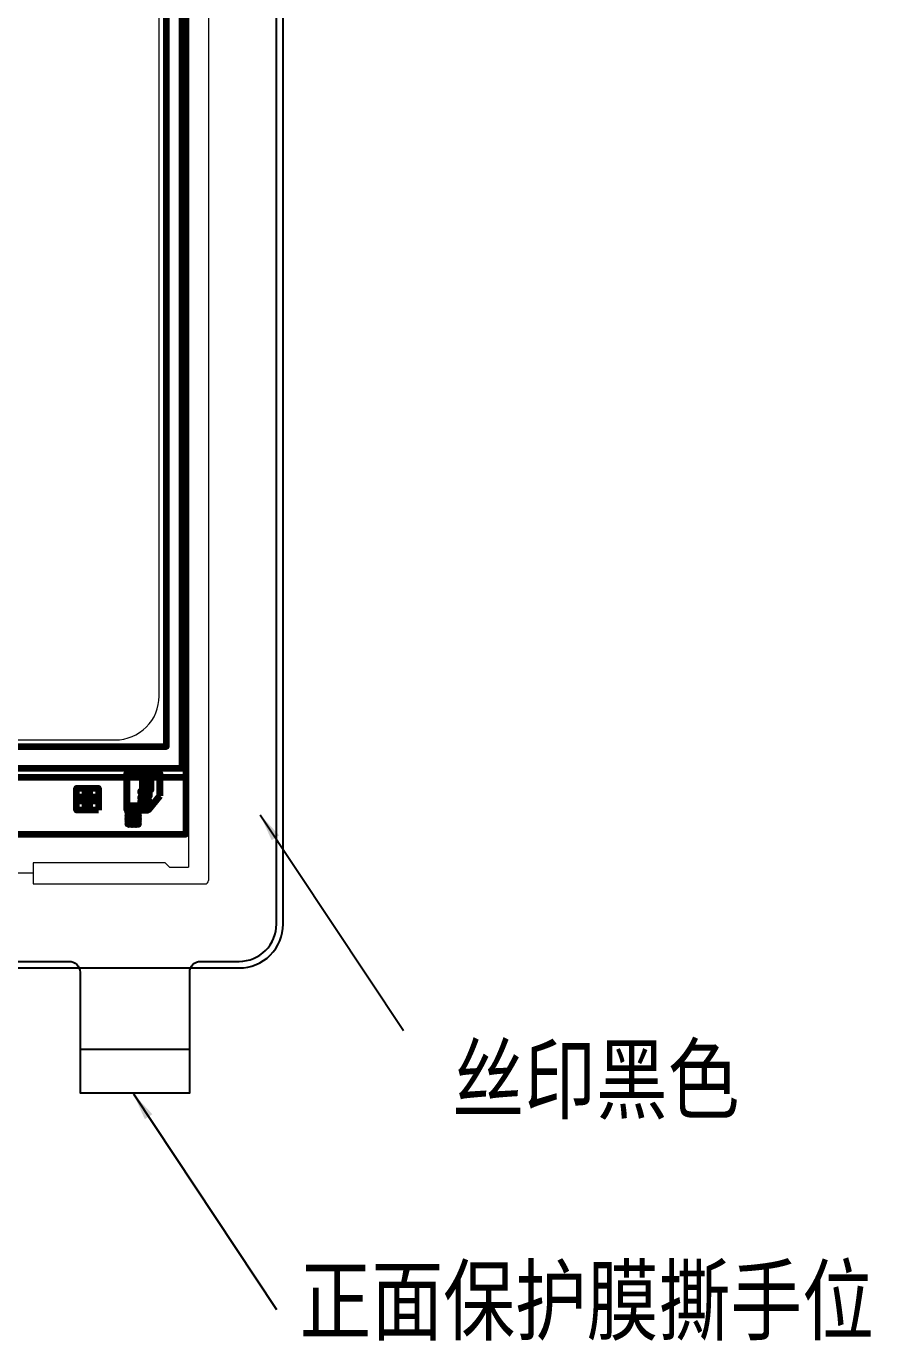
# Model space of a CAD drawing. Header units: inches. Extents: x 384 to 1427, y -468 to -47.
# Drawn here: x 1045.1 to 1083.6, y -314.7 to -254.7 of the extents above; entities that cross this region are included whole.
import ezdxf
from ezdxf.enums import TextEntityAlignment as Align

# ---------------------------------------------------------------- set-up
doc = ezdxf.new("R2010")
doc.units = ezdxf.units.IN
doc.header["$LTSCALE"] = 1.21
doc.header["$MEASUREMENT"] = 0
doc.layers.get('0').update_dxf_attribs({"linetype": 'CONTINUOUS'})
for name, color, linetype, lineweight in [('2ITO.drawing', 4, 'CONTINUOUS', 100), ('DIM', 123, 'CONTINUOUS', 9), ('FPC', 40, 'CONTINUOUS', 20), ('GATE.drawing', 3, 'CONTINUOUS', 100), ('PVX.drawing', 8, 'CONTINUOUS', 100), ('TFT_line.drawing', 3, 'CONTINUOUS', 100)]:
    doc.layers.add(name, color=color, linetype=linetype, lineweight=lineweight)
for name, color, linetype in [('Cover lens', 6, 'CONTINUOUS'), ('标 注', 3, 'CONTINUOUS'), ('正保', 5, 'CONTINUOUS')]:
    doc.layers.add(name, color=color, linetype=linetype)
doc.styles.add('NOTE', font='ROMANS.shx', dxfattribs={"width": 0.8, "bigfont": 'EXTFONT.shx'})
doc.styles.get("Standard").update_dxf_attribs({"font": 'txt', "width": 0.8})
doc.dimstyles.new('STANDARD$7', dxfattribs={"dimtxt": 1.5, "dimasz": 1.25, "dimexe": 0.25, "dimexo": 0.25, "dimgap": 0.25, "dimtad": 0, "dimzin": 0, "dimdsep": 46, "dimtxsty": 'NOTE', "dimcen": 0.5, "dimclrd": 256, "dimclre": 5, "dimclrt": 256, "dimadec": 0, "dimazin": 0, "dimtfac": 1, "dimtmove": 0, "dimatfit": 1, "dimfxl": 1, "dimtolj": 1, "dimtzin": 0, "dimarcsym": 0})

# ---------------------------------------------------------------- blocks, each defined once
blk = doc.blocks.new('mark_process')
at = {"layer": 'GATE.drawing', "color": 3, "linetype": 'Continuous', "lineweight": 100}
blk.add_lwpolyline([(0.875, 0.6), (0.6, 0.6), (0.6, 0.875), (0.4, 0.875), (0.4, 0.6), (0.125, 0.6), (0.125, 0.4), (0.4, 0.4), (0.4, 0.125), (0.6, 0.125), (0.6, 0.4), (0.875, 0.4)], close=True, dxfattribs=at)
at = {"layer": 'TFT_line.drawing', "color": 3, "linetype": 'Continuous', "lineweight": 100}
blk.add_lwpolyline([(0, 0), (1, 0), (1, 1), (0, 1)], close=True, dxfattribs=at)
blk.add_text('PANEL PROC KEY', height=0.05, dxfattribs=at).set_placement((0.5, 0.06497), align=Align.MIDDLE_CENTER)
blk = doc.blocks.new('pvx_hole_4x4')
at = {"layer": 'PVX.drawing', "color": 8, "linetype": 'Continuous', "lineweight": 100}
blk.add_lwpolyline([(0.0038, 0), (0.004, 0.0002), (0.004, 0.0038), (0.0038, 0.004), (0.0002, 0.004), (0, 0.0038), (0, 0.0002), (0.0002, 0)], close=True, dxfattribs=at)
blk = doc.blocks.new('ag_pad')
at = {"layer": '2ITO.drawing', "color": 4, "linetype": 'Continuous', "lineweight": 100}
blk.add_lwpolyline([(0, 0.64102), (0, 1.7), (1.5, 1.7), (1.5, 0), (0.53419, 0)], close=True, dxfattribs=at)
at = {"layer": 'GATE.drawing', "color": 3, "linetype": 'Continuous', "lineweight": 100}
for points in [[(0, 0.64102), (0.53419, 0), (1.5, 0), (1.5, 1.7), (1.44739, 1.7), (1.44739, 1.685), (1.47739, 1.685), (1.47739, 1.67), (1.44739, 1.67), (1.44739, 1.655), (1.47739, 1.655), (1.47739, 1.64), (1.44739, 1.64), (1.44739, 1.625), (1.47739, 1.625), (1.47739, 1.61), (1.44739, 1.61), (1.44739, 1.595), (1.47739, 1.595), (1.47739, 1.58), (1.44739, 1.58), (1.44739, 1.565), (1.47739, 1.565), (1.47739, 1.55), (1.44739, 1.55), (1.44739, 1.535), (1.47739, 1.535), (1.47739, 1.52), (1.41739, 1.52), (1.41739, 1.535), (1.44739, 1.535), (1.44739, 1.55), (1.41739, 1.55), (1.41739, 1.565), (1.44739, 1.565), (1.44739, 1.58), (1.41739, 1.58), (1.41739, 1.595), (1.44739, 1.595), (1.44739, 1.61), (1.41739, 1.61), (1.41739, 1.625), (1.44739, 1.625), (1.44739, 1.64), (1.41739, 1.64), (1.41739, 1.655), (1.44739, 1.655), (1.44739, 1.67), (1.41739, 1.67), (1.41739, 1.685), (1.44739, 1.685), (1.44739, 1.7), (1.37239, 1.7), (1.37239, 1.685), (1.40239, 1.685), (1.40239, 1.67), (1.37239, 1.67), (1.37239, 1.655), (1.40239, 1.655), (1.40239, 1.64), (1.37239, 1.64), (1.37239, 1.625), (1.40239, 1.625), (1.40239, 1.61), (1.37239, 1.61), (1.37239, 1.595), (1.40239, 1.595), (1.40239, 1.58), (1.37239, 1.58), (1.37239, 1.565), (1.40239, 1.565), (1.40239, 1.55), (1.37239, 1.55), (1.37239, 1.535), (1.40239, 1.535), (1.40239, 1.52), (1.34239, 1.52), (1.34239, 1.535), (1.37239, 1.535), (1.37239, 1.55), (1.34239, 1.55), (1.34239, 1.565), (1.37239, 1.565), (1.37239, 1.58), (1.34239, 1.58), (1.34239, 1.595), (1.37239, 1.595), (1.37239, 1.61), (1.34239, 1.61), (1.34239, 1.625), (1.37239, 1.625), (1.37239, 1.64), (1.34239, 1.64), (1.34239, 1.655), (1.37239, 1.655), (1.37239, 1.67), (1.34239, 1.67), (1.34239, 1.685), (1.37239, 1.685), (1.37239, 1.7), (1.29739, 1.7), (1.29739, 1.685), (1.32739, 1.685), (1.32739, 1.67), (1.29739, 1.67), (1.29739, 1.655), (1.32739, 1.655), (1.32739, 1.64), (1.29739, 1.64), (1.29739, 1.625), (1.32739, 1.625), (1.32739, 1.61), (1.29739, 1.61), (1.29739, 1.595), (1.32739, 1.595), (1.32739, 1.58), (1.29739, 1.58), (1.29739, 1.565), (1.32739, 1.565), (1.32739, 1.55), (1.29739, 1.55), (1.29739, 1.535), (1.32739, 1.535), (1.32739, 1.52), (1.26739, 1.52), (1.26739, 1.535), (1.29739, 1.535), (1.29739, 1.55), (1.26739, 1.55), (1.26739, 1.565), (1.29739, 1.565), (1.29739, 1.58), (1.26739, 1.58), (1.26739, 1.595), (1.29739, 1.595), (1.29739, 1.61), (1.26739, 1.61), (1.26739, 1.625), (1.29739, 1.625), (1.29739, 1.64), (1.26739, 1.64), (1.26739, 1.655), (1.29739, 1.655), (1.29739, 1.67), (1.26739, 1.67), (1.26739, 1.685), (1.29739, 1.685), (1.29739, 1.7), (1.22239, 1.7), (1.22239, 1.685), (1.25239, 1.685), (1.25239, 1.67), (1.22239, 1.67), (1.22239, 1.655), (1.25239, 1.655), (1.25239, 1.64), (1.22239, 1.64), (1.22239, 1.625), (1.25239, 1.625), (1.25239, 1.61), (1.22239, 1.61), (1.22239, 1.595), (1.25239, 1.595), (1.25239, 1.58), (1.22239, 1.58), (1.22239, 1.565), (1.25239, 1.565), (1.25239, 1.55), (1.22239, 1.55), (1.22239, 1.535), (1.25239, 1.535), (1.25239, 1.52), (1.19239, 1.52), (1.19239, 1.535), (1.22239, 1.535), (1.22239, 1.55), (1.19239, 1.55), (1.19239, 1.565), (1.22239, 1.565), (1.22239, 1.58), (1.19239, 1.58), (1.19239, 1.595), (1.22239, 1.595), (1.22239, 1.61), (1.19239, 1.61), (1.19239, 1.625), (1.22239, 1.625), (1.22239, 1.64), (1.19239, 1.64), (1.19239, 1.655), (1.22239, 1.655), (1.22239, 1.67), (1.19239, 1.67), (1.19239, 1.685), (1.22239, 1.685), (1.22239, 1.7), (1.14739, 1.7), (1.14739, 1.685), (1.17739, 1.685), (1.17739, 1.67), (1.14739, 1.67), (1.14739, 1.655), (1.17739, 1.655), (1.17739, 1.64), (1.14739, 1.64), (1.14739, 1.625), (1.17739, 1.625), (1.17739, 1.61), (1.14739, 1.61), (1.14739, 1.595), (1.17739, 1.595), (1.17739, 1.58), (1.14739, 1.58), (1.14739, 1.565), (1.17739, 1.565), (1.17739, 1.55), (1.14739, 1.55), (1.14739, 1.535), (1.17739, 1.535), (1.17739, 1.52), (1.11739, 1.52), (1.11739, 1.535), (1.14739, 1.535), (1.14739, 1.55), (1.11739, 1.55), (1.11739, 1.565), (1.14739, 1.565), (1.14739, 1.58), (1.11739, 1.58), (1.11739, 1.595), (1.14739, 1.595), (1.14739, 1.61), (1.11739, 1.61), (1.11739, 1.625), (1.14739, 1.625), (1.14739, 1.64), (1.11739, 1.64), (1.11739, 1.655), (1.14739, 1.655), (1.14739, 1.67), (1.11739, 1.67), (1.11739, 1.685), (1.14739, 1.685), (1.14739, 1.7), (1.07239, 1.7), (1.07239, 1.685), (1.10239, 1.685), (1.10239, 1.67), (1.07239, 1.67), (1.07239, 1.655), (1.10239, 1.655), (1.10239, 1.64), (1.07239, 1.64), (1.07239, 1.625), (1.10239, 1.625), (1.10239, 1.61), (1.07239, 1.61), (1.07239, 1.595), (1.10239, 1.595), (1.10239, 1.58), (1.07239, 1.58), (1.07239, 1.565), (1.10239, 1.565), (1.10239, 1.55), (1.07239, 1.55), (1.07239, 1.535), (1.10239, 1.535), (1.10239, 1.52), (1.04239, 1.52), (1.04239, 1.535), (1.07239, 1.535), (1.07239, 1.55), (1.04239, 1.55), (1.04239, 1.565), (1.07239, 1.565), (1.07239, 1.58), (1.04239, 1.58), (1.04239, 1.595), (1.07239, 1.595), (1.07239, 1.61), (1.04239, 1.61), (1.04239, 1.625), (1.07239, 1.625), (1.07239, 1.64), (1.04239, 1.64), (1.04239, 1.655), (1.07239, 1.655), (1.07239, 1.67), (1.04239, 1.67), (1.04239, 1.685), (1.07239, 1.685), (1.07239, 1.7), (0.99739, 1.7), (0.99739, 1.685), (1.02739, 1.685), (1.02739, 1.67), (0.99739, 1.67), (0.99739, 1.655), (1.02739, 1.655), (1.02739, 1.64), (0.99739, 1.64), (0.99739, 1.625), (1.02739, 1.625), (1.02739, 1.61), (0.99739, 1.61), (0.99739, 1.595), (1.02739, 1.595), (1.02739, 1.58), (0.99739, 1.58), (0.99739, 1.565), (1.02739, 1.565), (1.02739, 1.55), (0.99739, 1.55), (0.99739, 1.535), (1.02739, 1.535), (1.02739, 1.52), (0.96739, 1.52), (0.96739, 1.535), (0.99739, 1.535), (0.99739, 1.55), (0.96739, 1.55), (0.96739, 1.565), (0.99739, 1.565), (0.99739, 1.58), (0.96739, 1.58), (0.96739, 1.595), (0.99739, 1.595), (0.99739, 1.61), (0.96739, 1.61), (0.96739, 1.625), (0.99739, 1.625), (0.99739, 1.64), (0.96739, 1.64), (0.96739, 1.655), (0.99739, 1.655), (0.99739, 1.67), (0.96739, 1.67), (0.96739, 1.685), (0.99739, 1.685), (0.99739, 1.7), (0.92239, 1.7), (0.92239, 1.685), (0.95239, 1.685), (0.95239, 1.67), (0.92239, 1.67), (0.92239, 1.655), (0.95239, 1.655), (0.95239, 1.64), (0.92239, 1.64), (0.92239, 1.625), (0.95239, 1.625), (0.95239, 1.61), (0.92239, 1.61), (0.92239, 1.595), (0.95239, 1.595), (0.95239, 1.58), (0.92239, 1.58), (0.92239, 1.565), (0.95239, 1.565), (0.95239, 1.55), (0.92239, 1.55), (0.92239, 1.535), (0.95239, 1.535), (0.95239, 1.52), (0.89239, 1.52), (0.89239, 1.535), (0.92239, 1.535), (0.92239, 1.55), (0.89239, 1.55), (0.89239, 1.565), (0.92239, 1.565), (0.92239, 1.58), (0.89239, 1.58), (0.89239, 1.595), (0.92239, 1.595), (0.92239, 1.61), (0.89239, 1.61), (0.89239, 1.625), (0.92239, 1.625), (0.92239, 1.64), (0.89239, 1.64), (0.89239, 1.655), (0.92239, 1.655), (0.92239, 1.67), (0.89239, 1.67), (0.89239, 1.685), (0.92239, 1.685), (0.92239, 1.7), (0.84739, 1.7), (0.84739, 1.685), (0.87739, 1.685), (0.87739, 1.67), (0.84739, 1.67), (0.84739, 1.655), (0.87739, 1.655), (0.87739, 1.64), (0.84739, 1.64), (0.84739, 1.625), (0.87739, 1.625), (0.87739, 1.61), (0.84739, 1.61), (0.84739, 1.595), (0.87739, 1.595), (0.87739, 1.58), (0.84739, 1.58), (0.84739, 1.565), (0.87739, 1.565), (0.87739, 1.55), (0.84739, 1.55), (0.84739, 1.535), (0.87739, 1.535), (0.87739, 1.52), (0.81739, 1.52), (0.81739, 1.535), (0.84739, 1.535), (0.84739, 1.55), (0.81739, 1.55), (0.81739, 1.565), (0.84739, 1.565), (0.84739, 1.58), (0.81739, 1.58), (0.81739, 1.595), (0.84739, 1.595), (0.84739, 1.61), (0.81739, 1.61), (0.81739, 1.625), (0.84739, 1.625), (0.84739, 1.64), (0.81739, 1.64), (0.81739, 1.655), (0.84739, 1.655), (0.84739, 1.67), (0.81739, 1.67), (0.81739, 1.685), (0.84739, 1.685), (0.84739, 1.7), (0.77239, 1.7), (0.77239, 1.685), (0.80239, 1.685), (0.80239, 1.67), (0.77239, 1.67), (0.77239, 1.655), (0.80239, 1.655), (0.80239, 1.64), (0.77239, 1.64), (0.77239, 1.625), (0.80239, 1.625), (0.80239, 1.61), (0.77239, 1.61), (0.77239, 1.595), (0.80239, 1.595), (0.80239, 1.58), (0.77239, 1.58), (0.77239, 1.565), (0.80239, 1.565), (0.80239, 1.55), (0.77239, 1.55), (0.77239, 1.535), (0.80239, 1.535), (0.80239, 1.52), (0.74239, 1.52), (0.74239, 1.535), (0.77239, 1.535), (0.77239, 1.55), (0.74239, 1.55), (0.74239, 1.565), (0.77239, 1.565), (0.77239, 1.58), (0.74239, 1.58), (0.74239, 1.595), (0.77239, 1.595), (0.77239, 1.61), (0.74239, 1.61), (0.74239, 1.625), (0.77239, 1.625), (0.77239, 1.64), (0.74239, 1.64), (0.74239, 1.655), (0.77239, 1.655), (0.77239, 1.67), (0.74239, 1.67), (0.74239, 1.685), (0.77239, 1.685), (0.77239, 1.7), (0.69739, 1.7), (0.69739, 1.685), (0.72739, 1.685), (0.72739, 1.67), (0.69739, 1.67), (0.69739, 1.655), (0.72739, 1.655), (0.72739, 1.64), (0.69739, 1.64), (0.69739, 1.625), (0.72739, 1.625), (0.72739, 1.61), (0.69739, 1.61), (0.69739, 1.595), (0.72739, 1.595), (0.72739, 1.58), (0.69739, 1.58), (0.69739, 1.565), (0.72739, 1.565), (0.72739, 1.55), (0.69739, 1.55), (0.69739, 1.535), (0.72739, 1.535), (0.72739, 1.52), (0.7, 1.52), (0.7, 1.32051), (0.8, 1.32051), (0.8, 0.92051), (0.7221, 0.92051), (0.7221, 0.85773), (0.8769, 0.85773), (0.8769, 0.80773), (0.74356, 0.80773), (0.74356, 0.58551), (0.8769, 0.58551), (0.8769, 0.53551), (0.67892, 0.53551), (0.67892, 0.49818), (0.78649, 0.49818), (0.88245, 0.40222), (0.88245, 0.27191), (0.78648, 0.17595), (0.69912, 0.17595), (0.69912, 0.31484), (0.74912, 0.31484), (0.74912, 0.22595), (0.76579, 0.22595), (0.83245, 0.29262), (0.83245, 0.38151), (0.76579, 0.44818), (0.58801, 0.44818), (0.52135, 0.38151), (0.52135, 0.29262), (0.58801, 0.22595), (0.61024, 0.22595), (0.61024, 0.17595), (0.56731, 0.17595), (0.47135, 0.2719), (0.47135, 0.39818), (0.57135, 0.49818), (0.67892, 0.49818), (0.67892, 0.53551), (0.5673, 0.53551), (0.47135, 0.63146), (0.47135, 0.76177), (0.56731, 0.85773), (0.7221, 0.85773), (0.7221, 0.92051), (0.4, 0.92051), (0.4, 1.32051), (0.7, 1.32051), (0.7, 1.52), (0.66739, 1.52), (0.66739, 1.535), (0.69739, 1.535), (0.69739, 1.55), (0.66739, 1.55), (0.66739, 1.565), (0.69739, 1.565), (0.69739, 1.58), (0.66739, 1.58), (0.66739, 1.595), (0.69739, 1.595), (0.69739, 1.61), (0.66739, 1.61), (0.66739, 1.625), (0.69739, 1.625), (0.69739, 1.64), (0.66739, 1.64), (0.66739, 1.655), (0.69739, 1.655), (0.69739, 1.67), (0.66739, 1.67), (0.66739, 1.685), (0.69739, 1.685), (0.69739, 1.7), (0.62239, 1.7), (0.62239, 1.685), (0.65239, 1.685), (0.65239, 1.67), (0.62239, 1.67), (0.62239, 1.655), (0.65239, 1.655), (0.65239, 1.64), (0.62239, 1.64), (0.62239, 1.625), (0.65239, 1.625), (0.65239, 1.61), (0.62239, 1.61), (0.62239, 1.595), (0.65239, 1.595), (0.65239, 1.58), (0.62239, 1.58), (0.62239, 1.565), (0.65239, 1.565), (0.65239, 1.55), (0.62239, 1.55), (0.62239, 1.535), (0.65239, 1.535), (0.65239, 1.52), (0.59239, 1.52), (0.59239, 1.535), (0.62239, 1.535), (0.62239, 1.55), (0.59239, 1.55), (0.59239, 1.565), (0.62239, 1.565), (0.62239, 1.58), (0.59239, 1.58), (0.59239, 1.595), (0.62239, 1.595), (0.62239, 1.61), (0.59239, 1.61), (0.59239, 1.625), (0.62239, 1.625), (0.62239, 1.64), (0.59239, 1.64), (0.59239, 1.655), (0.62239, 1.655), (0.62239, 1.67), (0.59239, 1.67), (0.59239, 1.685), (0.62239, 1.685), (0.62239, 1.7), (0.54739, 1.7), (0.54739, 1.685), (0.57739, 1.685), (0.57739, 1.67), (0.54739, 1.67), (0.54739, 1.655), (0.57739, 1.655), (0.57739, 1.64), (0.54739, 1.64), (0.54739, 1.625), (0.57739, 1.625), (0.57739, 1.61), (0.54739, 1.61), (0.54739, 1.595), (0.57739, 1.595), (0.57739, 1.58), (0.54739, 1.58), (0.54739, 1.565), (0.57739, 1.565), (0.57739, 1.55), (0.54739, 1.55), (0.54739, 1.535), (0.57739, 1.535), (0.57739, 1.52), (0.51739, 1.52), (0.51739, 1.535), (0.54739, 1.535), (0.54739, 1.55), (0.51739, 1.55), (0.51739, 1.565), (0.54739, 1.565), (0.54739, 1.58), (0.51739, 1.58), (0.51739, 1.595), (0.54739, 1.595), (0.54739, 1.61), (0.51739, 1.61), (0.51739, 1.625), (0.54739, 1.625), (0.54739, 1.64), (0.51739, 1.64), (0.51739, 1.655), (0.54739, 1.655), (0.54739, 1.67), (0.51739, 1.67), (0.51739, 1.685), (0.54739, 1.685), (0.54739, 1.7), (0.47239, 1.7), (0.47239, 1.685), (0.50239, 1.685), (0.50239, 1.67), (0.47239, 1.67), (0.47239, 1.655), (0.50239, 1.655), (0.50239, 1.64), (0.47239, 1.64), (0.47239, 1.625), (0.50239, 1.625), (0.50239, 1.61), (0.47239, 1.61), (0.47239, 1.595), (0.50239, 1.595), (0.50239, 1.58), (0.47239, 1.58), (0.47239, 1.565), (0.50239, 1.565), (0.50239, 1.55), (0.47239, 1.55), (0.47239, 1.535), (0.50239, 1.535), (0.50239, 1.52), (0.44239, 1.52), (0.44239, 1.535), (0.47239, 1.535), (0.47239, 1.55), (0.44239, 1.55), (0.44239, 1.565), (0.47239, 1.565), (0.47239, 1.58), (0.44239, 1.58), (0.44239, 1.595), (0.47239, 1.595), (0.47239, 1.61), (0.44239, 1.61), (0.44239, 1.625), (0.47239, 1.625), (0.47239, 1.64), (0.44239, 1.64), (0.44239, 1.655), (0.47239, 1.655), (0.47239, 1.67), (0.44239, 1.67), (0.44239, 1.685), (0.47239, 1.685), (0.47239, 1.7), (0.39739, 1.7), (0.39739, 1.685), (0.42739, 1.685), (0.42739, 1.67), (0.39739, 1.67), (0.39739, 1.655), (0.42739, 1.655), (0.42739, 1.64), (0.39739, 1.64), (0.39739, 1.625), (0.42739, 1.625), (0.42739, 1.61), (0.39739, 1.61), (0.39739, 1.595), (0.42739, 1.595), (0.42739, 1.58), (0.39739, 1.58), (0.39739, 1.565), (0.42739, 1.565), (0.42739, 1.55), (0.39739, 1.55), (0.39739, 1.535), (0.42739, 1.535), (0.42739, 1.52), (0.36739, 1.52), (0.36739, 1.535), (0.39739, 1.535), (0.39739, 1.55), (0.36739, 1.55), (0.36739, 1.565), (0.39739, 1.565), (0.39739, 1.58), (0.36739, 1.58), (0.36739, 1.595), (0.39739, 1.595), (0.39739, 1.61), (0.36739, 1.61), (0.36739, 1.625), (0.39739, 1.625), (0.39739, 1.64), (0.36739, 1.64), (0.36739, 1.655), (0.39739, 1.655), (0.39739, 1.67), (0.36739, 1.67), (0.36739, 1.685), (0.39739, 1.685), (0.39739, 1.7), (0.32239, 1.7), (0.32239, 1.685), (0.35239, 1.685), (0.35239, 1.67), (0.32239, 1.67), (0.32239, 1.655), (0.35239, 1.655), (0.35239, 1.64), (0.32239, 1.64), (0.32239, 1.625), (0.35239, 1.625), (0.35239, 1.61), (0.32239, 1.61), (0.32239, 1.595), (0.35239, 1.595), (0.35239, 1.58), (0.32239, 1.58), (0.32239, 1.565), (0.35239, 1.565), (0.35239, 1.55), (0.32239, 1.55), (0.32239, 1.535), (0.35239, 1.535), (0.35239, 1.52), (0.29239, 1.52), (0.29239, 1.535), (0.32239, 1.535), (0.32239, 1.55), (0.29239, 1.55), (0.29239, 1.565), (0.32239, 1.565), (0.32239, 1.58), (0.29239, 1.58), (0.29239, 1.595), (0.32239, 1.595), (0.32239, 1.61), (0.29239, 1.61), (0.29239, 1.625), (0.32239, 1.625), (0.32239, 1.64), (0.29239, 1.64), (0.29239, 1.655), (0.32239, 1.655), (0.32239, 1.67), (0.29239, 1.67), (0.29239, 1.685), (0.32239, 1.685), (0.32239, 1.7), (0.24739, 1.7), (0.24739, 1.685), (0.27739, 1.685), (0.27739, 1.67), (0.24739, 1.67), (0.24739, 1.655), (0.27739, 1.655), (0.27739, 1.64), (0.24739, 1.64), (0.24739, 1.625), (0.27739, 1.625), (0.27739, 1.61), (0.24739, 1.61), (0.24739, 1.595), (0.27739, 1.595), (0.27739, 1.58), (0.24739, 1.58), (0.24739, 1.565), (0.27739, 1.565), (0.27739, 1.55), (0.24739, 1.55), (0.24739, 1.535), (0.27739, 1.535), (0.27739, 1.52), (0.21739, 1.52), (0.21739, 1.535), (0.24739, 1.535), (0.24739, 1.55), (0.21739, 1.55), (0.21739, 1.565), (0.24739, 1.565), (0.24739, 1.58), (0.21739, 1.58), (0.21739, 1.595), (0.24739, 1.595), (0.24739, 1.61), (0.21739, 1.61), (0.21739, 1.625), (0.24739, 1.625), (0.24739, 1.64), (0.21739, 1.64), (0.21739, 1.655), (0.24739, 1.655), (0.24739, 1.67), (0.21739, 1.67), (0.21739, 1.685), (0.24739, 1.685), (0.24739, 1.7), (0.17239, 1.7), (0.17239, 1.685), (0.20239, 1.685), (0.20239, 1.67), (0.17239, 1.67), (0.17239, 1.655), (0.20239, 1.655), (0.20239, 1.64), (0.17239, 1.64), (0.17239, 1.625), (0.20239, 1.625), (0.20239, 1.61), (0.17239, 1.61), (0.17239, 1.595), (0.20239, 1.595), (0.20239, 1.58), (0.17239, 1.58), (0.17239, 1.565), (0.20239, 1.565), (0.20239, 1.55), (0.17239, 1.55), (0.17239, 1.535), (0.20239, 1.535), (0.20239, 1.52), (0.14239, 1.52), (0.14239, 1.535), (0.17239, 1.535), (0.17239, 1.55), (0.14239, 1.55), (0.14239, 1.565), (0.17239, 1.565), (0.17239, 1.58), (0.14239, 1.58), (0.14239, 1.595), (0.17239, 1.595), (0.17239, 1.61), (0.14239, 1.61), (0.14239, 1.625), (0.17239, 1.625), (0.17239, 1.64), (0.14239, 1.64), (0.14239, 1.655), (0.17239, 1.655), (0.17239, 1.67), (0.14239, 1.67), (0.14239, 1.685), (0.17239, 1.685), (0.17239, 1.7), (0.09739, 1.7), (0.09739, 1.685), (0.12739, 1.685), (0.12739, 1.67), (0.09739, 1.67), (0.09739, 1.655), (0.12739, 1.655), (0.12739, 1.64), (0.09739, 1.64), (0.09739, 1.625), (0.12739, 1.625), (0.12739, 1.61), (0.09739, 1.61), (0.09739, 1.595), (0.12739, 1.595), (0.12739, 1.58), (0.09739, 1.58), (0.09739, 1.565), (0.12739, 1.565), (0.12739, 1.55), (0.09739, 1.55), (0.09739, 1.535), (0.12739, 1.535), (0.12739, 1.52), (0.06739, 1.52), (0.06739, 1.535), (0.09739, 1.535), (0.09739, 1.55), (0.06739, 1.55), (0.06739, 1.565), (0.09739, 1.565), (0.09739, 1.58), (0.06739, 1.58), (0.06739, 1.595), (0.09739, 1.595), (0.09739, 1.61), (0.06739, 1.61), (0.06739, 1.625), (0.09739, 1.625), (0.09739, 1.64), (0.06739, 1.64), (0.06739, 1.655), (0.09739, 1.655), (0.09739, 1.67), (0.06739, 1.67), (0.06739, 1.685), (0.09739, 1.685), (0.09739, 1.7), (0.03369, 1.7), (0.03369, 1.685), (0.05239, 1.685), (0.05239, 1.67), (0.03369, 1.67), (0.03369, 1.655), (0.05239, 1.655), (0.05239, 1.64), (0.03369, 1.64), (0.03369, 1.625), (0.05239, 1.625), (0.05239, 1.61), (0.03369, 1.61), (0.03369, 1.595), (0.05239, 1.595), (0.05239, 1.58), (0.03369, 1.58), (0.03369, 1.565), (0.05239, 1.565), (0.05239, 1.55), (0.03369, 1.55), (0.03369, 1.535), (0.05239, 1.535), (0.05239, 1.52), (0.015, 1.52), (0.015, 1.535), (0.03369, 1.535), (0.03369, 1.55), (0.015, 1.55), (0.015, 1.565), (0.03369, 1.565), (0.03369, 1.58), (0.015, 1.58), (0.015, 1.595), (0.03369, 1.595), (0.03369, 1.61), (0.015, 1.61), (0.015, 1.625), (0.03369, 1.625), (0.03369, 1.64), (0.015, 1.64), (0.015, 1.655), (0.03369, 1.655), (0.03369, 1.67), (0.015, 1.67), (0.015, 1.685), (0.03369, 1.685), (0.03369, 1.7), (0, 1.7)], [(0.5, 1.02051), (0.7, 1.02051), (0.7, 1.22051), (0.5, 1.22051)], [(0.58801, 0.80773), (0.52135, 0.74106), (0.52135, 0.65217), (0.58801, 0.58551), (0.69356, 0.58551), (0.69356, 0.80773)]]:
    blk.add_lwpolyline(points, close=True, dxfattribs=at)
at = {"color": 1, "linetype": 'Continuous', "lineweight": 100, "row_count": 44, "column_count": 25, "row_spacing": 0.02, "column_spacing": 0.02}
blk.add_blockref('pvx_hole_4x4', (0.97547, 0.2), dxfattribs=at)
blk = doc.blocks.new('zw$7216')
at = {"layer": '2ITO.drawing', "linetype": 'Continuous', "lineweight": 100}
for points in [[(-28.98, -48.2), (28.98, -48.2), (28.98, 47.7), (-28.98, 47.7)], [(-28.98, -50.8), (28.98, -50.8), (28.98, 47.7), (-28.98, 47.7)], [(-28.08, -46.8), (28.08, -46.8), (28.08, 46.8), (-28.08, 46.8)]]:
    blk.add_lwpolyline(points, close=True, dxfattribs=at)
at = {"layer": '2ITO.drawing', "color": 6}
blk.add_lwpolyline([(-28.78, 47.5), (28.78, 47.5), (28.78, -47.8), (-28.78, -47.8)], close=True, dxfattribs=at)
at = {"layer": '2ITO.drawing', "linetype": 'Continuous', "lineweight": 100, "xscale": -1}
for name, p in [('ag_pad', (27.78, -49.7)), ('mark_process', (24.98, -49.7))]:
    blk.add_blockref(name, p, dxfattribs=at)

msp = doc.modelspace()

# ---------------------------------------------------------------- linework, layer by layer
at = {"layer": 'Cover lens', "linetype": 'Continuous'}
msp.add_lwpolyline([(992.0104, -297.663), (1054.8104, -297.663, 0.4142136), (1056.8104, -295.663), (1056.8104, -185.263, 0.4142136), (1054.8104, -183.263), (992.0104, -183.263, 0.4142136), (990.0104, -185.263), (990.0104, -295.663, 0.4142136)], format="xyb", close=True, dxfattribs=at)
at = {"layer": 'Cover lens', "lineweight": 5}
msp.add_lwpolyline([(997.6604, -287.263), (1049.1604, -287.263, 0.4142136), (1051.1604, -285.263), (1051.1604, -196.263, 0.4142136), (1049.1604, -194.263), (997.6604, -194.263, 0.4142136), (995.6604, -196.263), (995.6604, -285.263, 0.4142136)], format="xyb", close=True, dxfattribs=at)
at = {"layer": 'FPC', "color": 0, "lineweight": 5}
for p, q in [((1053.4104, -191.483), (1053.4104, -293.683)), ((1052.4904, -196.7224), (1052.4904, -293.063)), ((1051.6364, -293.063), (1051.4267, -292.863)), ((1051.6364, -293.063), (1052.4904, -293.063)), ((1001.4078, -293.333), (1045.4129, -293.333)), ((1045.4129, -293.833), (1053.2604, -293.833))]:
    msp.add_line(p, q, dxfattribs=at)
msp.add_lwpolyline([(1051.4267, -292.863), (1045.4129, -292.863), (1045.4129, -293.833)], dxfattribs=at)
msp.add_arc((1053.2604, -293.683), 0.15, 270, 0, dxfattribs=at)
at = {"layer": '正保', "color": 1}
msp.add_lwpolyline([(1053.0547, -297.363), (1054.8104, -297.363, 0.4142136), (1056.5104, -295.663), (1056.5104, -185.263, 0.4142136), (1054.8104, -183.563), (992.0104, -183.563, 0.4142136), (990.3104, -185.263), (990.3104, -295.663, 0.4142136), (992.0104, -297.363), (1047.0547, -297.363, -0.4142136), (1047.5547, -297.863), (1047.5547, -301.363), (1052.5547, -301.363), (1052.5547, -297.863, -0.4142136)], format="xyb", close=True, dxfattribs=at)
at = {"layer": '正保'}
msp.add_lwpolyline([(1053.0547, -297.363), (1054.8104, -297.363, 0.4142136), (1056.5104, -295.663), (1056.5104, -185.263, 0.4142136), (1054.8104, -183.563), (992.0104, -183.563, 0.4142136), (990.3104, -185.263), (990.3104, -295.663, 0.4142136), (992.0104, -297.363), (1047.0547, -297.363, -0.4142136), (1047.5547, -297.863), (1047.5547, -303.363), (1052.5547, -303.363), (1052.5547, -297.863, -0.4142136)], format="xyb", close=True, dxfattribs=at)

# ---------------------------------------------------------------- block references
at = {"layer": '标 注', "color": 5}
msp.add_blockref('zw$7216', (1023.4104, -240.763), dxfattribs=at)

# ---------------------------------------------------------------- texts
at = {"layer": 'DIM', "lineweight": 5, "char_height": 3, "attachment_point": 1}
for s, insert, width in [('{\\fSimSun|b0|i0|c134|p2;丝印黑色}', (1064.5269, -301.2412), 19.559696), ('{\\fSimSun|b0|i0|c134|p2;正面保护膜撕手位}', (1057.5627, -311.3277), 29.566487)]:
    msp.add_mtext(s, dxfattribs=dict(at, insert=insert, width=width))

# ---------------------------------------------------------------- leaders
at = {"lineweight": 5}
for points in [[(1055.7694, -290.6841), (1062.296, -300.5193)], [(1049.9878, -303.407), (1056.5144, -313.2422)]]:
    msp.add_leader(points, dimstyle='STANDARD$7', override={"dimgap": 0.25, "dimtad": 0}, dxfattribs=at)

doc.saveas('drawing.dxf')
